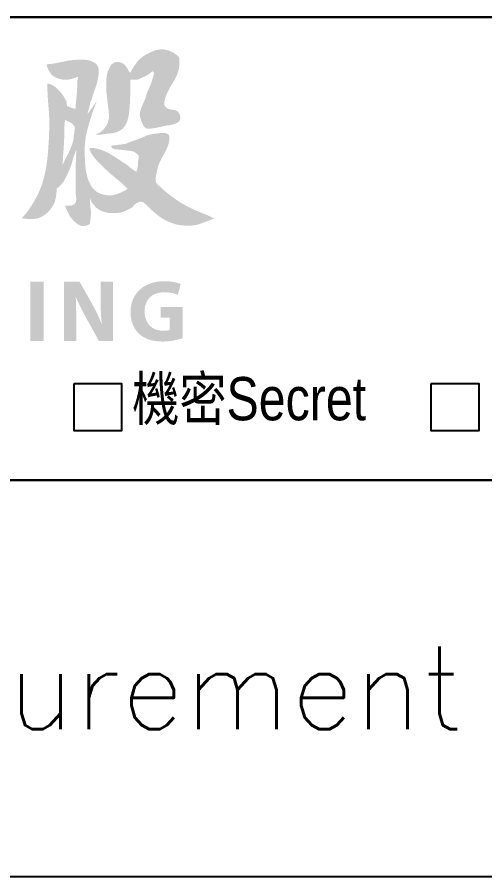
# Model space of a CAD drawing. Extents: x -945 to -170, y -475 to 73.
# Drawn here: x -246.73 to -220.01, y -421.76 to -372.66 of the extents above; entities that cross this region are included whole.
import ezdxf
from ezdxf.enums import TextEntityAlignment as Align

# ---------------------------------------------------------------- set-up
doc = ezdxf.new("R2010")
doc.units = 0
doc.layers.get('0').update_dxf_attribs({"color": 9})
doc.layers.add('图层 1', color=7, linetype='Continuous', lineweight=0)
doc.styles.add('CHINESE', font='PMingLiU.ttf', dxfattribs={"width": 0.8})
doc.styles.get("Standard").update_dxf_attribs({"font": 'txt.shx'})

# ---------------------------------------------------------------- blocks, each defined once
blk = doc.blocks.new('6')
at = {"layer": '图层 1', "true_color": 0x000099}
h = blk.add_hatch(color=174, dxfattribs=at)
h.dxf.hatch_style = 2
edge = h.paths.add_edge_path()
edge.add_spline(control_points=[(55.739, 3.621), (55.893, 3.621), (56.283, 3.746), (56.433, 3.91), (56.534, 4.021), (56.679, 4.19), (56.757, 4.634), (56.821, 5.006), (56.856, 5.665), (56.856, 6.167), (56.856, 6.167), (56.856, 6.348), (56.856, 6.348), (56.856, 6.348), (56.856, 6.732), (56.856, 6.732), (56.856, 6.732), (57.155, 6.732), (57.155, 6.732), (57.287, 6.732), (57.42, 6.777), (57.553, 6.868), (57.718, 6.926), (57.851, 6.994), (57.95, 7.071), (58.049, 7.144), (58.116, 7.197), (58.149, 7.228), (58.149, 7.228), (58.232, 7.193), (58.232, 7.121), (58.232, 7.049), (58.059, 6.442), (57.914, 6.167), (57.769, 5.891), (57.769, 5.689), (57.653, 5.457), (57.537, 5.226), (57.349, 4.806), (57.422, 4.576), (57.494, 4.344), (57.595, 4.006), (57.762, 3.925), (57.902, 3.84), (58.217, 3.931), (58.383, 3.946), (58.421, 3.956), (58.95, 4.079), (59.078, 4.09), (59.242, 4.105), (59.564, 4.177), (59.7, 4.329), (59.835, 4.481), (59.751, 4.918), (59.445, 4.973), (59.198, 5.015), (59.093, 5), (58.965, 5.102), (58.935, 5.135), (58.905, 5.167), (58.87, 5.195), (58.729, 5.357), (58.95, 5.924), (59.213, 6.379), (59.272, 6.467), (59.332, 6.56), (59.392, 6.664), (59.409, 6.693), (59.421, 6.72), (59.437, 6.75), (59.44, 6.754), (59.443, 6.758), (59.445, 6.763), (59.445, 6.763), (59.444, 6.763), (59.444, 6.763), (59.577, 7.011), (59.66, 7.241), (59.689, 7.454), (59.723, 7.695), (59.723, 7.89), (59.689, 8.042), (59.524, 8.223), (59.3, 8.358), (59.019, 8.449), (58.737, 8.539), (58.43, 8.508), (58.099, 8.358), (57.735, 8.207), (57.453, 8.011), (57.254, 7.771), (57.055, 7.499), (56.923, 7.288), (56.856, 7.138), (56.79, 7.197), (56.741, 7.265), (56.708, 7.341), (56.674, 7.415), (56.624, 7.491), (56.558, 7.568), (56.492, 7.642), (56.417, 7.695), (56.335, 7.726), (56.251, 7.755), (56.161, 7.771), (56.061, 7.771), (55.863, 7.74), (55.705, 7.59), (55.59, 7.319), (55.473, 7.049), (55.432, 6.642), (55.465, 6.099), (55.531, 5.526), (55.545, 5.249), (55.603, 4.884), (55.612, 4.835), (55.608, 4.71), (55.614, 4.642), (55.65, 4.227), (55.305, 3.768), (55.064, 3.654), (55.003, 3.635), (54.947, 3.612), (54.901, 3.587), (54.615, 3.454), (55.584, 3.621), (55.739, 3.621)], knot_values=[0, 0, 0, 0, 0.352778, 0.352778, 0.352778, 0.705556, 0.705556, 0.705556, 1.058334, 1.058334, 1.058334, 1.411112, 1.411112, 1.411112, 1.76389, 1.76389, 1.76389, 2.116668, 2.116668, 2.116668, 2.469446, 2.469446, 2.469446, 2.822224, 2.822224, 2.822224, 3.175002, 3.175002, 3.175002, 3.52778, 3.52778, 3.52778, 3.880558, 3.880558, 3.880558, 4.233336, 4.233336, 4.233336, 4.586114, 4.586114, 4.586114, 4.938892, 4.938892, 4.938892, 5.29167, 5.29167, 5.29167, 5.644448, 5.644448, 5.644448, 5.997226, 5.997226, 5.997226, 6.350004, 6.350004, 6.350004, 6.702782, 6.702782, 6.702782, 7.05556, 7.05556, 7.05556, 7.408338, 7.408338, 7.408338, 7.761116, 7.761116, 7.761116, 8.113894, 8.113894, 8.113894, 8.466672, 8.466672, 8.466672, 8.81945, 8.81945, 8.81945, 9.172228, 9.172228, 9.172228, 9.525006, 9.525006, 9.525006, 9.877784, 9.877784, 9.877784, 10.230562, 10.230562, 10.230562, 10.58334, 10.58334, 10.58334, 10.936118, 10.936118, 10.936118, 11.288896, 11.288896, 11.288896, 11.641674, 11.641674, 11.641674, 11.994452, 11.994452, 11.994452, 12.34723, 12.34723, 12.34723, 12.700008, 12.700008, 12.700008, 13.052786, 13.052786, 13.052786, 13.405564, 13.405564, 13.405564, 13.758342, 13.758342, 13.758342, 14.11112, 14.11112, 14.11112, 14.463898, 14.463898, 14.463898, 14.816676, 14.816676, 14.816676, 14.816676], degree=3, periodic=0)
edge.add_line((55.739, 3.621), (55.739, 3.621))
h = blk.add_hatch(color=174, dxfattribs=at)
h.dxf.hatch_style = 2
edge = h.paths.add_edge_path()
edge.add_spline(control_points=[(61.678, -1.267), (61.678, -1.267), (61.579, -1.267), (61.579, -1.267), (61.579, -1.236), (61.561, -1.221), (61.529, -1.221), (61.33, -1.131), (61.081, -1.026), (60.783, -0.905), (60.485, -0.785), (60.154, -0.619), (59.789, -0.408), (59.424, -0.167), (59.126, 0.05), (58.895, 0.246), (58.662, 0.444), (58.479, 0.615), (58.348, 0.767), (58.314, 0.887), (58.323, 1.052), (58.373, 1.264), (58.393, 1.352), (58.412, 1.447), (58.429, 1.546), (58.43, 1.548), (58.431, 1.549), (58.431, 1.551), (58.508, 1.924), (58.766, 2.309), (58.94, 2.655), (59.114, 3.002), (59.207, 3.456), (59.054, 3.569), (58.888, 3.693), (58.611, 3.637), (58.225, 3.591), (57.842, 3.536), (57.757, 3.459), (57.499, 3.36), (57.464, 3.346), (57.147, 3.218), (57.107, 3.211), (57.107, 3.211), (56.793, 3.099), (56.793, 3.099), (56.793, 3.099), (56.59, 3.012), (56.59, 3.012), (56.155, 2.948), (55.78, 2.912), (55.78, 2.912), (55.65, 2.858), (55.855, 2.695), (55.989, 2.695), (56.124, 2.695), (56.703, 2.617), (56.915, 2.599), (57.127, 2.579), (57.354, 2.325), (57.354, 2.325), (57.354, 2.22), (57.336, 2.107), (57.304, 1.986), (57.304, 1.836), (57.295, 1.715), (57.279, 1.625), (57.262, 1.535), (57.237, 1.46), (57.205, 1.399), (57.071, 1.46), (56.906, 1.58), (56.707, 1.76), (56.475, 1.912), (56.21, 2.085), (55.913, 2.28), (55.614, 2.475), (55.341, 2.611), (55.092, 2.687), (54.844, 2.763), (54.636, 2.785), (54.471, 2.755), (54.503, 2.604), (54.603, 2.423), (54.77, 2.212), (54.935, 2.003), (55.158, 1.768), (55.44, 1.512), (55.721, 1.256), (55.979, 1.038), (56.21, 0.857), (56.409, 0.676), (56.575, 0.525), (56.707, 0.405), (56.542, 0.285), (56.326, 0.179), (56.061, 0.088), (55.796, -0.002), (55.515, -0.002), (55.216, 0.088), (54.919, 0.179), (54.702, 0.344), (54.571, 0.586), (54.437, 0.826), (54.355, 1.052), (54.322, 1.264), (54.255, 1.505), (54.223, 1.805), (54.223, 2.167), (54.189, 2.529), (54.205, 2.95), (54.272, 3.433), (54.372, 3.884), (54.479, 4.283), (54.596, 4.63), (54.711, 4.977), (54.819, 5.269), (54.919, 5.511), (54.885, 5.45), (54.844, 5.391), (54.794, 5.331), (54.745, 5.269), (54.695, 5.201), (54.645, 5.127), (54.596, 5.051), (54.546, 4.977), (54.496, 4.901), (54.446, 4.825), (54.404, 4.774), (54.372, 4.743), (54.372, 4.803), (54.388, 4.864), (54.421, 4.924), (54.421, 4.984), (54.437, 5.059), (54.471, 5.15), (54.503, 5.24), (54.521, 5.331), (54.521, 5.421), (54.553, 5.481), (54.587, 5.54), (54.62, 5.602), (54.653, 5.752), (54.72, 5.964), (54.819, 6.235), (54.919, 6.506), (54.985, 6.791), (55.018, 7.094), (55.05, 7.393), (54.969, 7.604), (54.77, 7.725), (54.571, 7.845), (54.322, 7.906), (54.024, 7.906), (53.924, 7.906), (53.783, 7.898), (53.601, 7.884), (53.418, 7.868), (53.22, 7.839), (53.005, 7.794), (52.789, 7.749), (52.598, 7.709), (52.432, 7.68), (52.267, 7.65), (52.118, 7.635), (51.985, 7.635), (52.019, 7.483), (52.085, 7.325), (52.185, 7.161), (52.284, 6.994), (52.449, 6.873), (52.681, 6.8), (52.913, 6.723), (53.128, 6.709), (53.328, 6.754), (53.526, 6.8), (53.691, 6.85), (53.825, 6.913), (53.792, 6.791), (53.775, 6.655), (53.775, 6.506), (53.775, 6.354), (53.767, 6.173), (53.75, 5.964), (53.733, 5.752), (53.716, 5.571), (53.7, 5.421), (53.683, 5.269), (53.675, 5.15), (53.675, 5.059), (53.675, 5.059), (53.576, 5.059), (53.576, 5.059), (53.509, 5.088), (53.459, 5.105), (53.427, 5.105), (53.36, 5.134), (53.311, 5.156), (53.278, 5.172), (53.245, 5.187), (53.212, 5.195), (53.178, 5.195), (53.178, 5.286), (53.162, 5.391), (53.128, 5.511), (53.062, 5.662), (52.954, 5.828), (52.805, 6.009), (52.656, 6.19), (52.515, 6.316), (52.383, 6.393), (52.251, 6.467), (52.135, 6.506), (52.035, 6.506), (52.035, 6.083), (52.069, 5.511), (52.135, 4.788), (52.168, 4.096), (52.143, 3.289), (52.06, 2.371), (51.977, 1.452), (51.787, 0.691), (51.489, 0.088), (51.191, -0.514), (50.875, -0.98), (50.544, -1.312), (50.743, -1.342), (50.975, -1.357), (51.24, -1.357), (51.505, -1.326), (51.754, -1.221), (51.985, -1.041), (52.217, -0.83), (52.383, -0.589), (52.482, -0.317), (52.548, -0.047), (52.581, 0.195), (52.581, 0.405), (52.714, 0.495), (52.847, 0.631), (52.979, 0.812), (53.079, 0.993), (53.186, 1.211), (53.302, 1.467), (53.418, 1.723), (53.493, 1.958), (53.526, 2.167), (53.592, 2.348), (53.658, 2.514), (53.725, 2.664), (53.725, 2.514), (53.716, 2.319), (53.7, 2.077), (53.683, 1.836), (53.675, 1.565), (53.675, 1.264), (53.675, 1.264), (53.675, 0.405), (53.675, 0.405), (53.675, 0.163), (53.691, -0.031), (53.725, -0.182), (53.725, -0.244), (53.708, -0.317), (53.675, -0.408), (53.642, -0.469), (53.584, -0.514), (53.502, -0.543), (53.418, -0.573), (53.336, -0.589), (53.253, -0.589), (53.17, -0.589), (53.112, -0.573), (53.079, -0.543), (53.079, -0.634), (53.128, -0.769), (53.228, -0.95), (53.294, -1.131), (53.418, -1.312), (53.601, -1.493), (53.783, -1.674), (53.957, -1.764), (54.123, -1.764), (54.255, -1.764), (54.388, -1.719), (54.521, -1.628), (54.521, -1.538), (54.529, -1.432), (54.546, -1.312), (54.562, -1.191), (54.571, -1.055), (54.571, -0.905), (54.537, -0.724), (54.521, -0.573), (54.521, -0.453), (54.521, -0.453), (54.521, -0.137), (54.521, -0.137), (54.553, -0.289), (54.653, -0.453), (54.819, -0.634), (54.985, -0.815), (55.233, -0.935), (55.564, -0.995), (55.895, -1.026), (56.177, -1.01), (56.409, -0.95), (56.641, -0.86), (56.824, -0.769), (56.956, -0.679), (56.989, -0.649), (57.031, -0.604), (57.08, -0.543), (57.13, -0.483), (57.205, -0.438), (57.304, -0.408), (57.37, -0.347), (57.453, -0.334), (57.553, -0.363), (57.618, -0.393), (57.685, -0.438), (57.751, -0.498), (57.917, -0.679), (58.149, -0.89), (58.447, -1.131), (58.746, -1.372), (59.11, -1.552), (59.541, -1.674), (60.004, -1.764), (60.418, -1.764), (60.783, -1.674), (61.147, -1.552), (61.462, -1.432), (61.728, -1.312), (61.728, -1.312), (61.678, -1.267), (61.678, -1.267)], knot_values=[0, 0, 0, 0, 1, 1, 1, 2, 2, 2, 3, 3, 3, 4, 4, 4, 5, 5, 5, 6, 6, 6, 7, 7, 7, 8, 8, 8, 9, 9, 9, 10, 10, 10, 11, 11, 11, 12, 12, 12, 13, 13, 13, 14, 14, 14, 15, 15, 15, 16, 16, 16, 17, 17, 17, 18, 18, 18, 19, 19, 19, 20, 20, 20, 21, 21, 21, 22, 22, 22, 23, 23, 23, 24, 24, 24, 25, 25, 25, 26, 26, 26, 27, 27, 27, 28, 28, 28, 29, 29, 29, 30, 30, 30, 31, 31, 31, 32, 32, 32, 33, 33, 33, 34, 34, 34, 35, 35, 35, 36, 36, 36, 37, 37, 37, 38, 38, 38, 39, 39, 39, 40, 40, 40, 41, 41, 41, 42, 42, 42, 43, 43, 43, 44, 44, 44, 45, 45, 45, 46, 46, 46, 47, 47, 47, 48, 48, 48, 49, 49, 49, 50, 50, 50, 51, 51, 51, 52, 52, 52, 53, 53, 53, 54, 54, 54, 55, 55, 55, 56, 56, 56, 57, 57, 57, 58, 58, 58, 59, 59, 59, 60, 60, 60, 61, 61, 61, 62, 62, 62, 63, 63, 63, 64, 64, 64, 65, 65, 65, 66, 66, 66, 67, 67, 67, 68, 68, 68, 69, 69, 69, 70, 70, 70, 71, 71, 71, 72, 72, 72, 73, 73, 73, 74, 74, 74, 75, 75, 75, 76, 76, 76, 77, 77, 77, 78, 78, 78, 79, 79, 79, 80, 80, 80, 81, 81, 81, 82, 82, 82, 83, 83, 83, 84, 84, 84, 85, 85, 85, 86, 86, 86, 87, 87, 87, 88, 88, 88, 89, 89, 89, 90, 90, 90, 91, 91, 91, 92, 92, 92, 93, 93, 93, 94, 94, 94, 95, 95, 95, 96, 96, 96, 97, 97, 97, 98, 98, 98, 99, 99, 99, 100, 100, 100, 101, 101, 101, 102, 102, 102, 103, 103, 103, 104, 104, 104, 105, 105, 105, 106, 106, 106, 107, 107, 107, 108, 108, 108, 109, 109, 109, 110, 110, 110, 111, 111, 111, 112, 112, 112, 112], degree=3, periodic=1)
edge = h.paths.add_edge_path()
edge.add_spline(control_points=[(53.576, 3.522), (53.576, 3.312), (53.526, 3.085), (53.427, 2.845), (53.328, 2.604), (53.228, 2.393), (53.128, 2.212), (53.029, 2.032), (52.963, 1.881), (52.93, 1.76), (52.93, 1.912), (52.938, 2.099), (52.954, 2.325), (52.971, 2.551), (52.988, 2.808), (53.005, 3.094), (53.021, 3.379), (53.029, 3.635), (53.029, 3.861), (53.029, 4.087), (53.046, 4.276), (53.079, 4.427), (53.112, 4.396), (53.153, 4.367), (53.203, 4.336), (53.253, 4.305), (53.311, 4.276), (53.377, 4.246), (53.443, 4.216), (53.493, 4.178), (53.526, 4.132), (53.559, 4.087), (53.592, 4.05), (53.626, 4.02), (53.626, 3.87), (53.608, 3.703), (53.576, 3.522)], knot_values=[0, 0, 0, 0, 0.352778, 0.352778, 0.352778, 0.705556, 0.705556, 0.705556, 1.058334, 1.058334, 1.058334, 1.411112, 1.411112, 1.411112, 1.76389, 1.76389, 1.76389, 2.116668, 2.116668, 2.116668, 2.469446, 2.469446, 2.469446, 2.822224, 2.822224, 2.822224, 3.175002, 3.175002, 3.175002, 3.52778, 3.52778, 3.52778, 3.880558, 3.880558, 3.880558, 4.233336, 4.233336, 4.233336, 4.233336], degree=3, periodic=0)
edge.add_line((53.576, 3.522), (53.576, 3.522))
h = blk.add_hatch(color=174, dxfattribs=at)
h.dxf.hatch_style = 2
edge = h.paths.add_edge_path()
edge.add_spline(control_points=[(59.895, -8.275), (59.656, -8.357), (59.202, -8.469), (58.749, -8.469), (58.122, -8.469), (57.67, -8.312), (57.353, -8.006), (57.038, -7.711), (56.865, -7.262), (56.869, -6.758), (56.875, -5.618), (57.705, -4.966), (58.83, -4.966), (59.274, -4.966), (59.615, -5.052), (59.783, -5.134), (59.783, -5.134), (59.62, -5.755), (59.62, -5.755), (59.432, -5.673), (59.197, -5.608), (58.82, -5.608), (58.174, -5.608), (57.685, -5.974), (57.685, -6.717), (57.685, -7.425), (58.128, -7.843), (58.764, -7.843), (58.942, -7.843), (59.085, -7.823), (59.146, -7.792), (59.146, -7.792), (59.146, -7.074), (59.146, -7.074), (59.146, -7.074), (58.617, -7.074), (58.617, -7.074), (58.617, -7.074), (58.617, -6.467), (58.617, -6.467), (58.617, -6.467), (59.895, -6.467), (59.895, -6.467), (59.895, -6.467), (59.895, -8.275), (59.895, -8.275)], knot_values=[0, 0, 0, 0, 1, 1, 1, 2, 2, 2, 3, 3, 3, 4, 4, 4, 5, 5, 5, 6, 6, 6, 7, 7, 7, 8, 8, 8, 9, 9, 9, 10, 10, 10, 11, 11, 11, 12, 12, 12, 13, 13, 13, 14, 14, 14, 15, 15, 15, 15], degree=3, periodic=1)
h = blk.add_hatch(color=174, dxfattribs=at)
h.dxf.hatch_style = 2
h.paths.add_polyline_path([(51.823, -8.434), (51.044, -8.434), (51.044, -5), (51.823, -5)])
h = blk.add_hatch(color=174, dxfattribs=at)
h.dxf.hatch_style = 2
edge = h.paths.add_edge_path()
edge.add_spline(control_points=[(53.005, -8.434), (53.005, -8.434), (53.005, -5), (53.005, -5), (53.005, -5), (53.912, -5), (53.912, -5), (53.912, -5), (54.625, -6.259), (54.625, -6.259), (54.828, -6.62), (55.032, -7.049), (55.185, -7.436), (55.185, -7.436), (55.201, -7.436), (55.201, -7.436), (55.149, -6.982), (55.134, -6.519), (55.134, -6.004), (55.134, -6.004), (55.134, -5), (55.134, -5), (55.134, -5), (55.847, -5), (55.847, -5), (55.847, -5), (55.847, -8.434), (55.847, -8.434), (55.847, -8.434), (55.032, -8.434), (55.032, -8.434), (55.032, -8.434), (54.299, -7.109), (54.299, -7.109), (54.095, -6.743), (53.871, -6.3), (53.703, -5.898), (53.703, -5.898), (53.688, -5.902), (53.688, -5.902), (53.708, -6.356), (53.718, -6.84), (53.718, -7.4), (53.718, -7.4), (53.718, -8.434), (53.718, -8.434), (53.718, -8.434), (53.005, -8.434), (53.005, -8.434)], knot_values=[0, 0, 0, 0, 1, 1, 1, 2, 2, 2, 3, 3, 3, 4, 4, 4, 5, 5, 5, 6, 6, 6, 7, 7, 7, 8, 8, 8, 9, 9, 9, 10, 10, 10, 11, 11, 11, 12, 12, 12, 13, 13, 13, 14, 14, 14, 15, 15, 15, 16, 16, 16, 16], degree=3, periodic=1)

msp = doc.modelspace()

# ---------------------------------------------------------------- linework, layer by layer
for p, q in [((-543.243, -372.664), (-193.904, -372.664)), ((-193.904, -372.664), (-312.868, -372.664)), ((-312.868, -399.1), (-193.904, -399.1)), ((-193.904, -421.76), (-405.396, -421.76))]:
    msp.add_line(p, q)
msp.add_lwpolyline([(-405.396, -372.664), (-193.904, -372.664), (-193.904, -399.1), (-405.396, -399.1)], close=True)
at = {"color": 1}
for points in [[(-243.482, -393.578), (-240.764, -393.578), (-240.764, -396.294), (-243.482, -396.294)], [(-223.074, -393.578), (-220.356, -393.578), (-220.356, -396.294), (-223.074, -396.294)]]:
    msp.add_lwpolyline(points, close=True, dxfattribs=at)

# ---------------------------------------------------------------- block references
at = {"xscale": 0.9835006915253749, "yscale": 0.9835006915253749, "zscale": 0.9835006915253749}
msp.add_blockref('6', (-296.188, -382.859), dxfattribs=at)

# ---------------------------------------------------------------- texts
at = {"linetype": 'Continuous'}
msp.add_text('Circuit Measurement', height=4.7208, dxfattribs=at).set_placement((-254.251, -410.858), align=Align.MIDDLE)
at = {"insert": (-240.164, -393.216), "char_height": 2.4705, "width": 27.10035, "attachment_point": 1, "style": 'CHINESE'}
msp.add_mtext('{\\fPMingLiU|b0|i0|c136|p18;\\C1;機密\\fArial|b0|i0|c0|p34;Secret}', dxfattribs=at)

doc.saveas('drawing.dxf')
